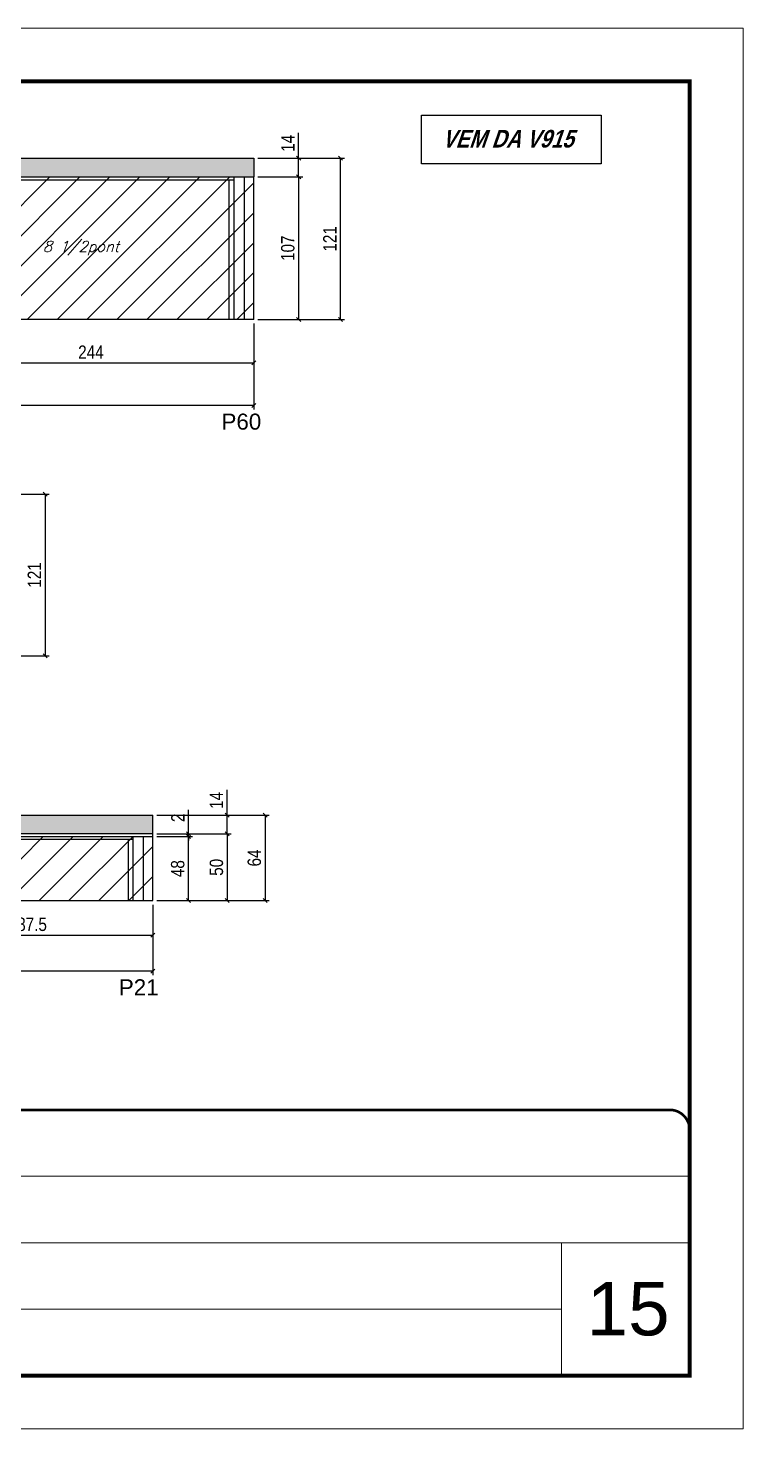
# Model space of a CAD drawing. Extents: x 3309 to 9563, y -2522 to 14608.
# Drawn here: x 7442 to 7978, y 10112 to 11162 of the extents above; entities that cross this region are included whole.
import ezdxf

# ---------------------------------------------------------------- set-up
doc = ezdxf.new("R2010")
doc.units = 0
doc.linetypes.add('CONTINUO', pattern=[0])
doc.linetypes.add('DASHED', pattern=[0.75, 0.5, -0.25])
for name, color, linetype in [('5', 5, 'Continuous'), ('COTA', 241, 'Continuous'), ('NOMENCLATURA', 7, 'Continuous'), ('Painéis', 200, 'Continuous'), ('SARR_2.2x7', 40, 'Continuous'), ('SARR_3.5x7', 81, 'Continuous'), ('texto', 7, 'Continuous')]:
    doc.layers.add(name, color=color, linetype=linetype)
for name, color, linetype, lineweight in [('CARIMBO', 255, 'Continuous', 9), ('Folhas', 255, 'Continuous', 9), ('Hachura', 251, 'Continuous', 9), ('SARRAFO DE PRESSAO', 251, 'DASHED', 9)]:
    doc.layers.add(name, color=color, linetype=linetype, lineweight=lineweight)
doc.styles.add('ARIAL', font='arial.ttf')
doc.styles.add('COTA TECNICA', font='techl___.ttf', dxfattribs={"height": 10})
doc.styles.add('Romans', font='romans.shx')
doc.styles.get("Standard").update_dxf_attribs({"font": 'arial.ttf'})
doc.styles.add('TECNICA', font='techb___.ttf', dxfattribs={"height": 10})
doc.dimstyles.new('PAINEL', dxfattribs={"dimtxt": 10, "dimasz": 3, "dimexe": 3, "dimexo": 3, "dimgap": 3, "dimtad": 1, "dimdec": 1, "dimzin": 12, "dimdsep": 46, "dimtxsty": 'COTA TECNICA', "dimblk1": 'OBLIQUE', "dimblk2": 'OBLIQUE', "dimsah": 1, "dimcen": 0.9, "dimclrd": 4, "dimclre": 4, "dimclrt": 240, "dimadec": 1, "dimazin": 3, "dimtfac": 1, "dimtdec": 1, "dimtmove": 0, "dimatfit": 3, "dimfxl": 1, "dimtolj": 1, "dimtzin": 12, "dimarcsym": 0})

# ---------------------------------------------------------------- blocks, each defined once
blk = doc.blocks.new('9999999999')
at = {"color": 30, "linetype": 'CONTINUO'}
for p, q in [((98564.6, 34379.6), (99584, 34379.6)), ((98564.6, 34329.8), (99488, 34329.8)), ((99584, 34329.8), (99488, 34329.8)), ((99488, 34329.8), (99488, 34230.2)), ((98564.6, 34280), (99488, 34280))]:
    blk.add_line(p, q, dxfattribs=at)
at = {"color": 30, "linetype": 'CONTINUO', "const_width": 2}
blk.add_lwpolyline([(99584, 34230.2), (99584, 34414.4, 0.414214), (99569, 34429.4), (98229, 34429.4, 0.414214), (98214, 34414.4), (98214, 34245.2, 0.414214), (98229, 34230.2), (99584, 34230.2)], format="xyb", dxfattribs=at)
at = {"layer": 'Folhas'}
blk.add_lwpolyline([(98139, 34190.2), (99624, 34190.2), (99624, 35240.2), (98139, 35240.2)], close=True, dxfattribs=at)
at = {"layer": 'Folhas', "color": 30, "const_width": 3}
blk.add_lwpolyline([(98214, 34230.2), (99584, 34230.2), (99584, 35200.2), (98214, 35200.2)], close=True, dxfattribs=at)
blk = doc.blocks.new('_Oblique')
at = {"color": 0, "linetype": 'ByBlock', "lineweight": -2}
blk.add_line((-0.5, -0.5), (0.5, 0.5), dxfattribs=at)
blk = doc.blocks.new('*D439')
at = {"layer": 'COTA', "color": 4, "lineweight": -2, "transparency": 16777216}
for p, q in [((7367.2, 10940.7), (7367.2, 10908.1)), ((7611.2, 10940.7), (7611.2, 10908.1)), ((7367.2, 10911.1), (7611.2, 10911.1))]:
    blk.add_line(p, q, dxfattribs=at)
at = {"layer": 'Defpoints', "color": 0, "transparency": 16777216}
for p in [(7367.2, 10943.7), (7611.2, 10943.7), (7611.2, 10911.1)]:
    blk.add_point(p, dxfattribs=at)
at = {"layer": 'COTA', "color": 4, "lineweight": -2, "transparency": 16777216, "xscale": 3, "yscale": 3, "zscale": 3, "rotation": 180}
blk.add_blockref('_Oblique', (7367.2, 10911.1), dxfattribs=at)
at = {"layer": 'COTA', "color": 4, "lineweight": -2, "transparency": 16777216, "xscale": 3, "yscale": 3, "zscale": 3}
blk.add_blockref('_Oblique', (7611.2, 10911.1), dxfattribs=at)
at = {"layer": 'COTA', "color": 240, "transparency": 16777216, "insert": (7489.2, 10919.2), "char_height": 10, "attachment_point": 5, "style": 'COTA TECNICA'}
blk.add_mtext('\\A1;244', dxfattribs=at)
blk = doc.blocks.new('*D440')
at = {"layer": 'COTA', "color": 4, "lineweight": -2, "transparency": 16777216}
for p, q in [((6616.2, 10940.7), (6616.2, 10876.1)), ((7611.2, 10940.7), (7611.2, 10876.1)), ((7611.2, 10879.1), (6616.2, 10879.1))]:
    blk.add_line(p, q, dxfattribs=at)
at = {"layer": 'Defpoints', "color": 0, "transparency": 16777216}
for p in [(6616.2, 10943.7), (7611.2, 10943.7), (6616.2, 10879.1)]:
    blk.add_point(p, dxfattribs=at)
at = {"layer": 'COTA', "color": 4, "lineweight": -2, "transparency": 16777216, "xscale": 3, "yscale": 3, "zscale": 3, "rotation": 180}
blk.add_blockref('_Oblique', (6616.2, 10879.1), dxfattribs=at)
at = {"layer": 'COTA', "color": 4, "lineweight": -2, "transparency": 16777216, "xscale": 3, "yscale": 3, "zscale": 3}
blk.add_blockref('_Oblique', (7611.2, 10879.1), dxfattribs=at)
at = {"layer": 'COTA', "color": 240, "transparency": 16777216, "insert": (7113.7, 10887.3), "char_height": 10, "attachment_point": 5, "style": 'COTA TECNICA'}
blk.add_mtext('\\A1;995', dxfattribs=at)
blk = doc.blocks.new('*D441')
at = {"layer": 'COTA', "color": 4, "lineweight": -2, "transparency": 16777216}
for p, q in [((7614.2, 11050.6), (7647.9, 11050.6)), ((7644.9, 11050.6), (7644.9, 10943.7)), ((7614.2, 10943.7), (7647.9, 10943.7))]:
    blk.add_line(p, q, dxfattribs=at)
at = {"layer": 'Defpoints', "color": 0, "transparency": 16777216}
for p in [(7611.2, 11050.6), (7611.2, 10943.7), (7644.9, 10943.7)]:
    blk.add_point(p, dxfattribs=at)
at = {"layer": 'COTA', "color": 4, "lineweight": -2, "transparency": 16777216, "xscale": 3, "yscale": 3, "zscale": 3}
for p, rotation in [((7644.9, 11050.6), 90), ((7644.9, 10943.7), 270)]:
    blk.add_blockref('_Oblique', p, dxfattribs=dict(at, rotation=rotation))
at = {"layer": 'COTA', "color": 240, "transparency": 16777216, "insert": (7636.8, 10997.1), "char_height": 10, "attachment_point": 5, "rotation": 90, "style": 'COTA TECNICA'}
blk.add_mtext('\\A1;107', dxfattribs=at)
blk = doc.blocks.new('*D442')
at = {"layer": 'COTA', "color": 4, "lineweight": -2, "transparency": 16777216}
for p, q in [((7644.9, 11064.6), (7644.9, 11083.7)), ((7614.2, 11064.6), (7647.9, 11064.6)), ((7644.9, 11050.6), (7644.9, 11064.6)), ((7614.2, 11050.6), (7647.9, 11050.6))]:
    blk.add_line(p, q, dxfattribs=at)
at = {"layer": 'Defpoints', "color": 0, "transparency": 16777216}
for p in [(7611.2, 11064.6), (7644.9, 11064.6), (7611.2, 11050.6)]:
    blk.add_point(p, dxfattribs=at)
at = {"layer": 'COTA', "color": 4, "lineweight": -2, "transparency": 16777216, "xscale": 3, "yscale": 3, "zscale": 3}
for p, rotation in [((7644.9, 11064.6), 90), ((7644.9, 11050.6), 270)]:
    blk.add_blockref('_Oblique', p, dxfattribs=dict(at, rotation=rotation))
at = {"layer": 'COTA', "color": 240, "transparency": 16777216, "insert": (7636.8, 11075.7), "char_height": 10, "attachment_point": 5, "rotation": 90, "style": 'COTA TECNICA'}
blk.add_mtext('\\A1;14', dxfattribs=at)
blk = doc.blocks.new('*D443')
at = {"layer": 'COTA', "color": 4, "lineweight": -2, "transparency": 16777216}
for p, q in [((7614.2, 11064.6), (7679.3, 11064.6)), ((7676.3, 10943.7), (7676.3, 11064.6)), ((7614.2, 10943.7), (7679.3, 10943.7))]:
    blk.add_line(p, q, dxfattribs=at)
at = {"layer": 'Defpoints', "color": 0, "transparency": 16777216}
for p in [(7611.2, 11064.6), (7676.3, 11064.6), (7611.2, 10943.7)]:
    blk.add_point(p, dxfattribs=at)
at = {"layer": 'COTA', "color": 4, "lineweight": -2, "transparency": 16777216, "xscale": 3, "yscale": 3, "zscale": 3}
for p, rotation in [((7676.3, 11064.6), 90), ((7676.3, 10943.7), 270)]:
    blk.add_blockref('_Oblique', p, dxfattribs=dict(at, rotation=rotation))
at = {"layer": 'COTA', "color": 240, "transparency": 16777216, "insert": (7668.3, 11004.1), "char_height": 10, "attachment_point": 5, "rotation": 90, "style": 'COTA TECNICA'}
blk.add_mtext('\\A1;121', dxfattribs=at)
blk = doc.blocks.new('*D450')
at = {"layer": 'COTA', "color": 4, "lineweight": -2, "transparency": 16777216}
for p, q in [((7395.2, 10812.7), (7457.9, 10812.7)), ((7454.9, 10812.7), (7454.9, 10691.7)), ((7395.2, 10691.7), (7457.9, 10691.7))]:
    blk.add_line(p, q, dxfattribs=at)
at = {"layer": 'Defpoints', "color": 0, "transparency": 16777216}
for p in [(7392.2, 10812.7, 0), (7392.2, 10691.7, 0), (7454.9, 10691.7)]:
    blk.add_point(p, dxfattribs=at)
at = {"layer": 'COTA', "color": 4, "lineweight": -2, "transparency": 16777216, "xscale": 3, "yscale": 3, "zscale": 3}
for p, rotation in [((7454.9, 10812.7), 90), ((7454.9, 10691.7), 270)]:
    blk.add_blockref('_Oblique', p, dxfattribs=dict(at, rotation=rotation))
at = {"layer": 'COTA', "color": 240, "transparency": 16777216, "insert": (7446.8, 10752.2), "char_height": 10, "attachment_point": 5, "rotation": 90, "style": 'COTA TECNICA'}
blk.add_mtext('\\A1;121', dxfattribs=at)
blk = doc.blocks.new('*D458')
at = {"layer": 'COTA', "color": 4, "lineweight": -2, "transparency": 16777216}
for p, q in [((7538.7, 10572.1), (7622.8, 10572.1)), ((7619.8, 10572.1), (7619.8, 10508.1)), ((7538.7, 10508.1), (7622.8, 10508.1))]:
    blk.add_line(p, q, dxfattribs=at)
at = {"layer": 'Defpoints', "color": 0, "transparency": 16777216}
for p in [(7535.7, 10572.1, 0), (7535.7, 10508.1, 0), (7619.8, 10508.1)]:
    blk.add_point(p, dxfattribs=at)
at = {"layer": 'COTA', "color": 4, "lineweight": -2, "transparency": 16777216, "xscale": 3, "yscale": 3, "zscale": 3}
for p, rotation in [((7619.8, 10572.1), 90), ((7619.8, 10508.1), 270)]:
    blk.add_blockref('_Oblique', p, dxfattribs=dict(at, rotation=rotation))
at = {"layer": 'COTA', "color": 240, "transparency": 16777216, "insert": (7611.7, 10540.1), "char_height": 10, "attachment_point": 5, "rotation": 90, "style": 'COTA TECNICA'}
blk.add_mtext('\\A1;64', dxfattribs=at)
blk = doc.blocks.new('*D480')
at = {"layer": 'COTA', "color": 4, "lineweight": -2, "transparency": 16777216}
for p, q in [((7538.7, 10558.1), (7594.4, 10558.1)), ((7591.4, 10558.1), (7591.4, 10508.1)), ((7538.7, 10508.1), (7594.4, 10508.1))]:
    blk.add_line(p, q, dxfattribs=at)
at = {"layer": 'Defpoints', "color": 0, "transparency": 16777216}
for p in [(7535.7, 10558.1, 0), (7535.7, 10508.1, 0), (7591.4, 10508.1)]:
    blk.add_point(p, dxfattribs=at)
at = {"layer": 'COTA', "color": 4, "lineweight": -2, "transparency": 16777216, "xscale": 3, "yscale": 3, "zscale": 3}
for p, rotation in [((7591.4, 10558.1), 90), ((7591.4, 10508.1), 270)]:
    blk.add_blockref('_Oblique', p, dxfattribs=dict(at, rotation=rotation))
at = {"layer": 'COTA', "color": 240, "transparency": 16777216, "insert": (7583.3, 10533.1), "char_height": 10, "attachment_point": 5, "rotation": 90, "style": 'COTA TECNICA'}
blk.add_mtext('\\A1;50', dxfattribs=at)
blk = doc.blocks.new('*D481')
at = {"layer": 'COTA', "color": 4, "lineweight": -2, "transparency": 16777216}
for p, q in [((7591.4, 10572.1), (7591.4, 10591.2)), ((7538.7, 10572.1), (7594.4, 10572.1)), ((7591.4, 10558.1), (7591.4, 10572.1)), ((7538.7, 10558.1), (7594.4, 10558.1))]:
    blk.add_line(p, q, dxfattribs=at)
at = {"layer": 'Defpoints', "color": 0, "transparency": 16777216}
for p in [(7535.7, 10572.1, 0), (7591.4, 10572.1), (7535.7, 10558.1, 0)]:
    blk.add_point(p, dxfattribs=at)
at = {"layer": 'COTA', "color": 4, "lineweight": -2, "transparency": 16777216, "xscale": 3, "yscale": 3, "zscale": 3}
for p, rotation in [((7591.4, 10572.1), 90), ((7591.4, 10558.1), 270)]:
    blk.add_blockref('_Oblique', p, dxfattribs=dict(at, rotation=rotation))
at = {"layer": 'COTA', "color": 240, "transparency": 16777216, "insert": (7583.3, 10583.2), "char_height": 10, "attachment_point": 5, "rotation": 90, "style": 'COTA TECNICA'}
blk.add_mtext('\\A1;14', dxfattribs=at)
blk = doc.blocks.new('*D459')
at = {"layer": 'COTA', "color": 4, "lineweight": -2, "transparency": 16777216}
for p, q in [((7538.7, 10556.1), (7565.4, 10556.1)), ((7562.4, 10508.1), (7562.4, 10556.1)), ((7538.7, 10508.1), (7565.4, 10508.1))]:
    blk.add_line(p, q, dxfattribs=at)
at = {"layer": 'Defpoints', "color": 0, "transparency": 16777216}
for p in [(7535.7, 10556.1, 0), (7562.4, 10556.1), (7535.7, 10508.1, 0)]:
    blk.add_point(p, dxfattribs=at)
at = {"layer": 'COTA', "color": 4, "lineweight": -2, "transparency": 16777216, "xscale": 3, "yscale": 3, "zscale": 3}
for p, rotation in [((7562.4, 10556.1), 90), ((7562.4, 10508.1), 270)]:
    blk.add_blockref('_Oblique', p, dxfattribs=dict(at, rotation=rotation))
at = {"layer": 'COTA', "color": 240, "transparency": 16777216, "insert": (7554.3, 10532.1), "char_height": 10, "attachment_point": 5, "rotation": 90, "style": 'COTA TECNICA'}
blk.add_mtext('\\A1;48', dxfattribs=at)
blk = doc.blocks.new('*D460')
at = {"layer": 'COTA', "color": 4, "lineweight": -2, "transparency": 16777216}
for p, q in [((7562.4, 10558.1), (7562.4, 10576.2)), ((7538.7, 10558.1), (7565.4, 10558.1)), ((7538.7, 10556.1), (7565.4, 10556.1)), ((7562.4, 10556.1), (7562.4, 10558.1)), ((7562.4, 10556.1), (7562.4, 10553.1))]:
    blk.add_line(p, q, dxfattribs=at)
at = {"layer": 'Defpoints', "color": 0, "transparency": 16777216}
for p in [(7535.7, 10558.1, 0), (7535.7, 10556.1, 0), (7562.4, 10558.1)]:
    blk.add_point(p, dxfattribs=at)
at = {"layer": 'COTA', "color": 4, "lineweight": -2, "transparency": 16777216, "xscale": 3, "yscale": 3, "zscale": 3}
for p, rotation in [((7562.4, 10558.1), 270), ((7562.4, 10556.1), 90)]:
    blk.add_blockref('_Oblique', p, dxfattribs=dict(at, rotation=rotation))
at = {"layer": 'COTA', "color": 240, "transparency": 16777216, "insert": (7554.4, 10570.2), "char_height": 10, "attachment_point": 5, "rotation": 90, "style": 'COTA TECNICA'}
blk.add_mtext('\\A1;2', dxfattribs=at)
blk = doc.blocks.new('*D461')
at = {"layer": 'COTA', "color": 4, "lineweight": -2, "transparency": 16777216}
for p, q in [((7538.7, 10558.1), (7594.4, 10558.1)), ((7591.4, 10558.1), (7591.4, 10508.1)), ((7538.7, 10508.1), (7594.4, 10508.1))]:
    blk.add_line(p, q, dxfattribs=at)
at = {"layer": 'Defpoints', "color": 0, "transparency": 16777216}
for p in [(7535.7, 10558.1, 0), (7535.7, 10508.1, 0), (7591.4, 10508.1)]:
    blk.add_point(p, dxfattribs=at)
at = {"layer": 'COTA', "color": 4, "lineweight": -2, "transparency": 16777216, "xscale": 3, "yscale": 3, "zscale": 3}
for p, rotation in [((7591.4, 10558.1), 90), ((7591.4, 10508.1), 270)]:
    blk.add_blockref('_Oblique', p, dxfattribs=dict(at, rotation=rotation))
at = {"layer": 'COTA', "color": 240, "transparency": 16777216, "insert": (7583.3, 10533.1), "char_height": 10, "attachment_point": 5, "rotation": 90, "style": 'COTA TECNICA'}
blk.add_mtext('\\A1;50', dxfattribs=at)
blk = doc.blocks.new('*D462')
at = {"layer": 'COTA', "color": 4, "lineweight": -2, "transparency": 16777216}
for p, q in [((7591.4, 10572.1), (7591.4, 10591.2)), ((7538.7, 10572.1), (7594.4, 10572.1)), ((7591.4, 10558.1), (7591.4, 10572.1)), ((7538.7, 10558.1), (7594.4, 10558.1))]:
    blk.add_line(p, q, dxfattribs=at)
at = {"layer": 'Defpoints', "color": 0, "transparency": 16777216}
for p in [(7535.7, 10572.1, 0), (7591.4, 10572.1), (7535.7, 10558.1, 0)]:
    blk.add_point(p, dxfattribs=at)
at = {"layer": 'COTA', "color": 4, "lineweight": -2, "transparency": 16777216, "xscale": 3, "yscale": 3, "zscale": 3}
for p, rotation in [((7591.4, 10572.1), 90), ((7591.4, 10558.1), 270)]:
    blk.add_blockref('_Oblique', p, dxfattribs=dict(at, rotation=rotation))
at = {"layer": 'COTA', "color": 240, "transparency": 16777216, "insert": (7583.3, 10583.2), "char_height": 10, "attachment_point": 5, "rotation": 90, "style": 'COTA TECNICA'}
blk.add_mtext('\\A1;14', dxfattribs=at)
blk = doc.blocks.new('*D463')
at = {"layer": 'COTA', "color": 4, "lineweight": -2, "transparency": 16777216}
for p, q in [((7538.7, 10556.1), (7565.4, 10556.1)), ((7562.4, 10508.1), (7562.4, 10556.1)), ((7538.7, 10508.1), (7565.4, 10508.1))]:
    blk.add_line(p, q, dxfattribs=at)
at = {"layer": 'Defpoints', "color": 0, "transparency": 16777216}
for p in [(7535.7, 10556.1, 0), (7562.4, 10556.1), (7535.7, 10508.1, 0)]:
    blk.add_point(p, dxfattribs=at)
at = {"layer": 'COTA', "color": 4, "lineweight": -2, "transparency": 16777216, "xscale": 3, "yscale": 3, "zscale": 3}
for p, rotation in [((7562.4, 10556.1), 90), ((7562.4, 10508.1), 270)]:
    blk.add_blockref('_Oblique', p, dxfattribs=dict(at, rotation=rotation))
at = {"layer": 'COTA', "color": 240, "transparency": 16777216, "insert": (7554.3, 10532.1), "char_height": 10, "attachment_point": 5, "rotation": 90, "style": 'COTA TECNICA'}
blk.add_mtext('\\A1;48', dxfattribs=at)
blk = doc.blocks.new('*D464')
at = {"layer": 'COTA', "color": 4, "lineweight": -2, "transparency": 16777216}
for p, q in [((7562.4, 10558.1), (7562.4, 10576.2)), ((7538.7, 10558.1), (7565.4, 10558.1)), ((7538.7, 10556.1), (7565.4, 10556.1)), ((7562.4, 10556.1), (7562.4, 10558.1)), ((7562.4, 10556.1), (7562.4, 10553.1))]:
    blk.add_line(p, q, dxfattribs=at)
at = {"layer": 'Defpoints', "color": 0, "transparency": 16777216}
for p in [(7535.7, 10558.1, 0), (7535.7, 10556.1, 0), (7562.4, 10558.1)]:
    blk.add_point(p, dxfattribs=at)
at = {"layer": 'COTA', "color": 4, "lineweight": -2, "transparency": 16777216, "xscale": 3, "yscale": 3, "zscale": 3}
for p, rotation in [((7562.4, 10558.1), 270), ((7562.4, 10556.1), 90)]:
    blk.add_blockref('_Oblique', p, dxfattribs=dict(at, rotation=rotation))
at = {"layer": 'COTA', "color": 240, "transparency": 16777216, "insert": (7554.4, 10570.2), "char_height": 10, "attachment_point": 5, "rotation": 90, "style": 'COTA TECNICA'}
blk.add_mtext('\\A1;2', dxfattribs=at)
blk = doc.blocks.new('*D465')
at = {"layer": 'COTA', "color": 4, "lineweight": -2, "transparency": 16777216}
for p, q in [((7538.7, 10556.1), (7565.4, 10556.1)), ((7562.4, 10508.1), (7562.4, 10556.1)), ((7538.7, 10508.1), (7565.4, 10508.1))]:
    blk.add_line(p, q, dxfattribs=at)
at = {"layer": 'Defpoints', "color": 0, "transparency": 16777216}
for p in [(7535.7, 10556.1, 0), (7562.4, 10556.1), (7535.7, 10508.1, 0)]:
    blk.add_point(p, dxfattribs=at)
at = {"layer": 'COTA', "color": 4, "lineweight": -2, "transparency": 16777216, "xscale": 3, "yscale": 3, "zscale": 3}
for p, rotation in [((7562.4, 10556.1), 90), ((7562.4, 10508.1), 270)]:
    blk.add_blockref('_Oblique', p, dxfattribs=dict(at, rotation=rotation))
at = {"layer": 'COTA', "color": 240, "transparency": 16777216, "insert": (7554.3, 10532.1), "char_height": 10, "attachment_point": 5, "rotation": 90, "style": 'COTA TECNICA'}
blk.add_mtext('\\A1;48', dxfattribs=at)
blk = doc.blocks.new('*D466')
at = {"layer": 'COTA', "color": 4, "lineweight": -2, "transparency": 16777216}
for p, q in [((7562.4, 10558.1), (7562.4, 10576.2)), ((7538.7, 10558.1), (7565.4, 10558.1)), ((7538.7, 10556.1), (7565.4, 10556.1)), ((7562.4, 10556.1), (7562.4, 10558.1)), ((7562.4, 10556.1), (7562.4, 10553.1))]:
    blk.add_line(p, q, dxfattribs=at)
at = {"layer": 'Defpoints', "color": 0, "transparency": 16777216}
for p in [(7535.7, 10558.1, 0), (7535.7, 10556.1, 0), (7562.4, 10558.1)]:
    blk.add_point(p, dxfattribs=at)
at = {"layer": 'COTA', "color": 4, "lineweight": -2, "transparency": 16777216, "xscale": 3, "yscale": 3, "zscale": 3}
for p, rotation in [((7562.4, 10558.1), 270), ((7562.4, 10556.1), 90)]:
    blk.add_blockref('_Oblique', p, dxfattribs=dict(at, rotation=rotation))
at = {"layer": 'COTA', "color": 240, "transparency": 16777216, "insert": (7554.4, 10570.2), "char_height": 10, "attachment_point": 5, "rotation": 90, "style": 'COTA TECNICA'}
blk.add_mtext('\\A1;2', dxfattribs=at)
blk = doc.blocks.new('*D467')
at = {"layer": 'COTA', "color": 4, "lineweight": -2, "transparency": 16777216}
for p, q in [((7538.7, 10556.1), (7565.4, 10556.1)), ((7562.4, 10508.1), (7562.4, 10556.1)), ((7538.7, 10508.1), (7565.4, 10508.1))]:
    blk.add_line(p, q, dxfattribs=at)
at = {"layer": 'Defpoints', "color": 0, "transparency": 16777216}
for p in [(7535.7, 10556.1, 0), (7562.4, 10556.1), (7535.7, 10508.1, 0)]:
    blk.add_point(p, dxfattribs=at)
at = {"layer": 'COTA', "color": 4, "lineweight": -2, "transparency": 16777216, "xscale": 3, "yscale": 3, "zscale": 3}
for p, rotation in [((7562.4, 10556.1), 90), ((7562.4, 10508.1), 270)]:
    blk.add_blockref('_Oblique', p, dxfattribs=dict(at, rotation=rotation))
at = {"layer": 'COTA', "color": 240, "transparency": 16777216, "insert": (7554.3, 10532.1), "char_height": 10, "attachment_point": 5, "rotation": 90, "style": 'COTA TECNICA'}
blk.add_mtext('\\A1;48', dxfattribs=at)
blk = doc.blocks.new('*D468')
at = {"layer": 'COTA', "color": 4, "lineweight": -2, "transparency": 16777216}
for p, q in [((7562.4, 10558.1), (7562.4, 10576.2)), ((7538.7, 10558.1), (7565.4, 10558.1)), ((7538.7, 10556.1), (7565.4, 10556.1)), ((7562.4, 10556.1), (7562.4, 10558.1)), ((7562.4, 10556.1), (7562.4, 10553.1))]:
    blk.add_line(p, q, dxfattribs=at)
at = {"layer": 'Defpoints', "color": 0, "transparency": 16777216}
for p in [(7535.7, 10558.1, 0), (7535.7, 10556.1, 0), (7562.4, 10558.1)]:
    blk.add_point(p, dxfattribs=at)
at = {"layer": 'COTA', "color": 4, "lineweight": -2, "transparency": 16777216, "xscale": 3, "yscale": 3, "zscale": 3}
for p, rotation in [((7562.4, 10558.1), 270), ((7562.4, 10556.1), 90)]:
    blk.add_blockref('_Oblique', p, dxfattribs=dict(at, rotation=rotation))
at = {"layer": 'COTA', "color": 240, "transparency": 16777216, "insert": (7554.4, 10570.2), "char_height": 10, "attachment_point": 5, "rotation": 90, "style": 'COTA TECNICA'}
blk.add_mtext('\\A1;2', dxfattribs=at)
blk = doc.blocks.new('*D469')
at = {"layer": 'COTA', "color": 4, "lineweight": -2, "transparency": 16777216}
for p, q in [((7538.7, 10556.1), (7565.4, 10556.1)), ((7562.4, 10508.1), (7562.4, 10556.1)), ((7538.7, 10508.1), (7565.4, 10508.1))]:
    blk.add_line(p, q, dxfattribs=at)
at = {"layer": 'Defpoints', "color": 0, "transparency": 16777216}
for p in [(7535.7, 10556.1, 0), (7562.4, 10556.1), (7535.7, 10508.1, 0)]:
    blk.add_point(p, dxfattribs=at)
at = {"layer": 'COTA', "color": 4, "lineweight": -2, "transparency": 16777216, "xscale": 3, "yscale": 3, "zscale": 3}
for p, rotation in [((7562.4, 10556.1), 90), ((7562.4, 10508.1), 270)]:
    blk.add_blockref('_Oblique', p, dxfattribs=dict(at, rotation=rotation))
at = {"layer": 'COTA', "color": 240, "transparency": 16777216, "insert": (7554.3, 10532.1), "char_height": 10, "attachment_point": 5, "rotation": 90, "style": 'COTA TECNICA'}
blk.add_mtext('\\A1;48', dxfattribs=at)
blk = doc.blocks.new('*D470')
at = {"layer": 'COTA', "color": 4, "lineweight": -2, "transparency": 16777216}
for p, q in [((7562.4, 10558.1), (7562.4, 10576.2)), ((7538.7, 10558.1), (7565.4, 10558.1)), ((7538.7, 10556.1), (7565.4, 10556.1)), ((7562.4, 10556.1), (7562.4, 10558.1)), ((7562.4, 10556.1), (7562.4, 10553.1))]:
    blk.add_line(p, q, dxfattribs=at)
at = {"layer": 'Defpoints', "color": 0, "transparency": 16777216}
for p in [(7535.7, 10558.1, 0), (7535.7, 10556.1, 0), (7562.4, 10558.1)]:
    blk.add_point(p, dxfattribs=at)
at = {"layer": 'COTA', "color": 4, "lineweight": -2, "transparency": 16777216, "xscale": 3, "yscale": 3, "zscale": 3}
for p, rotation in [((7562.4, 10558.1), 270), ((7562.4, 10556.1), 90)]:
    blk.add_blockref('_Oblique', p, dxfattribs=dict(at, rotation=rotation))
at = {"layer": 'COTA', "color": 240, "transparency": 16777216, "insert": (7554.4, 10570.2), "char_height": 10, "attachment_point": 5, "rotation": 90, "style": 'COTA TECNICA'}
blk.add_mtext('\\A1;2', dxfattribs=at)
blk = doc.blocks.new('*D471')
at = {"layer": 'COTA', "color": 4, "lineweight": -2, "transparency": 16777216}
for p, q in [((7538.7, 10556.1), (7565.4, 10556.1)), ((7562.4, 10508.1), (7562.4, 10556.1)), ((7538.7, 10508.1), (7565.4, 10508.1))]:
    blk.add_line(p, q, dxfattribs=at)
at = {"layer": 'Defpoints', "color": 0, "transparency": 16777216}
for p in [(7535.7, 10556.1, 0), (7562.4, 10556.1), (7535.7, 10508.1, 0)]:
    blk.add_point(p, dxfattribs=at)
at = {"layer": 'COTA', "color": 4, "lineweight": -2, "transparency": 16777216, "xscale": 3, "yscale": 3, "zscale": 3}
for p, rotation in [((7562.4, 10556.1), 90), ((7562.4, 10508.1), 270)]:
    blk.add_blockref('_Oblique', p, dxfattribs=dict(at, rotation=rotation))
at = {"layer": 'COTA', "color": 240, "transparency": 16777216, "insert": (7554.3, 10532.1), "char_height": 10, "attachment_point": 5, "rotation": 90, "style": 'COTA TECNICA'}
blk.add_mtext('\\A1;48', dxfattribs=at)
blk = doc.blocks.new('*D472')
at = {"layer": 'COTA', "color": 4, "lineweight": -2, "transparency": 16777216}
for p, q in [((7562.4, 10558.1), (7562.4, 10576.2)), ((7538.7, 10558.1), (7565.4, 10558.1)), ((7538.7, 10556.1), (7565.4, 10556.1)), ((7562.4, 10556.1), (7562.4, 10558.1)), ((7562.4, 10556.1), (7562.4, 10553.1))]:
    blk.add_line(p, q, dxfattribs=at)
at = {"layer": 'Defpoints', "color": 0, "transparency": 16777216}
for p in [(7535.7, 10558.1, 0), (7535.7, 10556.1, 0), (7562.4, 10558.1)]:
    blk.add_point(p, dxfattribs=at)
at = {"layer": 'COTA', "color": 4, "lineweight": -2, "transparency": 16777216, "xscale": 3, "yscale": 3, "zscale": 3}
for p, rotation in [((7562.4, 10558.1), 270), ((7562.4, 10556.1), 90)]:
    blk.add_blockref('_Oblique', p, dxfattribs=dict(at, rotation=rotation))
at = {"layer": 'COTA', "color": 240, "transparency": 16777216, "insert": (7554.4, 10570.2), "char_height": 10, "attachment_point": 5, "rotation": 90, "style": 'COTA TECNICA'}
blk.add_mtext('\\A1;2', dxfattribs=at)
blk = doc.blocks.new('*D473')
at = {"layer": 'COTA', "color": 4, "lineweight": -2, "transparency": 16777216}
for p, q in [((7538.7, 10556.1), (7565.4, 10556.1)), ((7562.4, 10508.1), (7562.4, 10556.1)), ((7538.7, 10508.1), (7565.4, 10508.1))]:
    blk.add_line(p, q, dxfattribs=at)
at = {"layer": 'Defpoints', "color": 0, "transparency": 16777216}
for p in [(7535.7, 10556.1, 0), (7562.4, 10556.1), (7535.7, 10508.1, 0)]:
    blk.add_point(p, dxfattribs=at)
at = {"layer": 'COTA', "color": 4, "lineweight": -2, "transparency": 16777216, "xscale": 3, "yscale": 3, "zscale": 3}
for p, rotation in [((7562.4, 10556.1), 90), ((7562.4, 10508.1), 270)]:
    blk.add_blockref('_Oblique', p, dxfattribs=dict(at, rotation=rotation))
at = {"layer": 'COTA', "color": 240, "transparency": 16777216, "insert": (7554.3, 10532.1), "char_height": 10, "attachment_point": 5, "rotation": 90, "style": 'COTA TECNICA'}
blk.add_mtext('\\A1;48', dxfattribs=at)
blk = doc.blocks.new('*D474')
at = {"layer": 'COTA', "color": 4, "lineweight": -2, "transparency": 16777216}
for p, q in [((7562.4, 10558.1), (7562.4, 10576.2)), ((7538.7, 10558.1), (7565.4, 10558.1)), ((7538.7, 10556.1), (7565.4, 10556.1)), ((7562.4, 10556.1), (7562.4, 10558.1)), ((7562.4, 10556.1), (7562.4, 10553.1))]:
    blk.add_line(p, q, dxfattribs=at)
at = {"layer": 'Defpoints', "color": 0, "transparency": 16777216}
for p in [(7535.7, 10558.1, 0), (7535.7, 10556.1, 0), (7562.4, 10558.1)]:
    blk.add_point(p, dxfattribs=at)
at = {"layer": 'COTA', "color": 4, "lineweight": -2, "transparency": 16777216, "xscale": 3, "yscale": 3, "zscale": 3}
for p, rotation in [((7562.4, 10558.1), 270), ((7562.4, 10556.1), 90)]:
    blk.add_blockref('_Oblique', p, dxfattribs=dict(at, rotation=rotation))
at = {"layer": 'COTA', "color": 240, "transparency": 16777216, "insert": (7554.4, 10570.2), "char_height": 10, "attachment_point": 5, "rotation": 90, "style": 'COTA TECNICA'}
blk.add_mtext('\\A1;2', dxfattribs=at)
blk = doc.blocks.new('*D475')
at = {"layer": 'COTA', "color": 4, "lineweight": -2, "transparency": 16777216}
for p, q in [((7538.7, 10556.1), (7565.4, 10556.1)), ((7562.4, 10508.1), (7562.4, 10556.1)), ((7538.7, 10508.1), (7565.4, 10508.1))]:
    blk.add_line(p, q, dxfattribs=at)
at = {"layer": 'Defpoints', "color": 0, "transparency": 16777216}
for p in [(7535.7, 10556.1, 0), (7562.4, 10556.1), (7535.7, 10508.1, 0)]:
    blk.add_point(p, dxfattribs=at)
at = {"layer": 'COTA', "color": 4, "lineweight": -2, "transparency": 16777216, "xscale": 3, "yscale": 3, "zscale": 3}
for p, rotation in [((7562.4, 10556.1), 90), ((7562.4, 10508.1), 270)]:
    blk.add_blockref('_Oblique', p, dxfattribs=dict(at, rotation=rotation))
at = {"layer": 'COTA', "color": 240, "transparency": 16777216, "insert": (7554.3, 10532.1), "char_height": 10, "attachment_point": 5, "rotation": 90, "style": 'COTA TECNICA'}
blk.add_mtext('\\A1;48', dxfattribs=at)
blk = doc.blocks.new('*D476')
at = {"layer": 'COTA', "color": 4, "lineweight": -2, "transparency": 16777216}
for p, q in [((7562.4, 10558.1), (7562.4, 10576.2)), ((7538.7, 10558.1), (7565.4, 10558.1)), ((7538.7, 10556.1), (7565.4, 10556.1)), ((7562.4, 10556.1), (7562.4, 10558.1)), ((7562.4, 10556.1), (7562.4, 10553.1))]:
    blk.add_line(p, q, dxfattribs=at)
at = {"layer": 'Defpoints', "color": 0, "transparency": 16777216}
for p in [(7535.7, 10558.1, 0), (7535.7, 10556.1, 0), (7562.4, 10558.1)]:
    blk.add_point(p, dxfattribs=at)
at = {"layer": 'COTA', "color": 4, "lineweight": -2, "transparency": 16777216, "xscale": 3, "yscale": 3, "zscale": 3}
for p, rotation in [((7562.4, 10558.1), 270), ((7562.4, 10556.1), 90)]:
    blk.add_blockref('_Oblique', p, dxfattribs=dict(at, rotation=rotation))
at = {"layer": 'COTA', "color": 240, "transparency": 16777216, "insert": (7554.4, 10570.2), "char_height": 10, "attachment_point": 5, "rotation": 90, "style": 'COTA TECNICA'}
blk.add_mtext('\\A1;2', dxfattribs=at)
blk = doc.blocks.new('*D477')
at = {"layer": 'COTA', "color": 4, "lineweight": -2, "transparency": 16777216}
for p, q in [((7538.7, 10556.1), (7565.4, 10556.1)), ((7562.4, 10508.1), (7562.4, 10556.1)), ((7538.7, 10508.1), (7565.4, 10508.1))]:
    blk.add_line(p, q, dxfattribs=at)
at = {"layer": 'Defpoints', "color": 0, "transparency": 16777216}
for p in [(7535.7, 10556.1, 0), (7562.4, 10556.1), (7535.7, 10508.1, 0)]:
    blk.add_point(p, dxfattribs=at)
at = {"layer": 'COTA', "color": 4, "lineweight": -2, "transparency": 16777216, "xscale": 3, "yscale": 3, "zscale": 3}
for p, rotation in [((7562.4, 10556.1), 90), ((7562.4, 10508.1), 270)]:
    blk.add_blockref('_Oblique', p, dxfattribs=dict(at, rotation=rotation))
at = {"layer": 'COTA', "color": 240, "transparency": 16777216, "insert": (7554.3, 10532.1), "char_height": 10, "attachment_point": 5, "rotation": 90, "style": 'COTA TECNICA'}
blk.add_mtext('\\A1;48', dxfattribs=at)
blk = doc.blocks.new('*D478')
at = {"layer": 'COTA', "color": 4, "lineweight": -2, "transparency": 16777216}
for p, q in [((7562.4, 10558.1), (7562.4, 10576.2)), ((7538.7, 10558.1), (7565.4, 10558.1)), ((7538.7, 10556.1), (7565.4, 10556.1)), ((7562.4, 10556.1), (7562.4, 10558.1)), ((7562.4, 10556.1), (7562.4, 10553.1))]:
    blk.add_line(p, q, dxfattribs=at)
at = {"layer": 'Defpoints', "color": 0, "transparency": 16777216}
for p in [(7535.7, 10558.1, 0), (7535.7, 10556.1, 0), (7562.4, 10558.1)]:
    blk.add_point(p, dxfattribs=at)
at = {"layer": 'COTA', "color": 4, "lineweight": -2, "transparency": 16777216, "xscale": 3, "yscale": 3, "zscale": 3}
for p, rotation in [((7562.4, 10558.1), 270), ((7562.4, 10556.1), 90)]:
    blk.add_blockref('_Oblique', p, dxfattribs=dict(at, rotation=rotation))
at = {"layer": 'COTA', "color": 240, "transparency": 16777216, "insert": (7554.4, 10570.2), "char_height": 10, "attachment_point": 5, "rotation": 90, "style": 'COTA TECNICA'}
blk.add_mtext('\\A1;2', dxfattribs=at)
blk = doc.blocks.new('*D482')
at = {"layer": 'COTA', "color": 4, "lineweight": -2, "transparency": 16777216}
for p, q in [((6616.2, 10505.1), (6616.2, 10452.2)), ((7535.7, 10505.1), (7535.7, 10452.2)), ((7535.7, 10455.2), (6616.2, 10455.2))]:
    blk.add_line(p, q, dxfattribs=at)
at = {"layer": 'Defpoints', "color": 0, "transparency": 16777216}
for p in [(6616.2, 10508.1), (7535.7, 10508.1), (6616.2, 10455.2)]:
    blk.add_point(p, dxfattribs=at)
at = {"layer": 'COTA', "color": 4, "lineweight": -2, "transparency": 16777216, "xscale": 3, "yscale": 3, "zscale": 3, "rotation": 180}
blk.add_blockref('_Oblique', (6616.2, 10455.2), dxfattribs=at)
at = {"layer": 'COTA', "color": 4, "lineweight": -2, "transparency": 16777216, "xscale": 3, "yscale": 3, "zscale": 3}
blk.add_blockref('_Oblique', (7535.7, 10455.2), dxfattribs=at)
at = {"layer": 'COTA', "color": 240, "transparency": 16777216, "insert": (7075.9, 10463.3), "char_height": 10, "attachment_point": 5, "style": 'COTA TECNICA'}
blk.add_mtext('\\A1;919.5', dxfattribs=at)
blk = doc.blocks.new('*D483')
at = {"layer": 'COTA', "color": 4, "lineweight": -2, "transparency": 16777216}
for p, q in [((7348.2, 10505.1), (7348.2, 10479.2)), ((7535.7, 10505.1), (7535.7, 10479.2)), ((7348.2, 10482.2), (7535.7, 10482.2))]:
    blk.add_line(p, q, dxfattribs=at)
at = {"layer": 'Defpoints', "color": 0, "transparency": 16777216}
for p in [(7348.2, 10508.1), (7535.7, 10508.1), (7535.7, 10482.2)]:
    blk.add_point(p, dxfattribs=at)
at = {"layer": 'COTA', "color": 4, "lineweight": -2, "transparency": 16777216, "xscale": 3, "yscale": 3, "zscale": 3, "rotation": 180}
blk.add_blockref('_Oblique', (7348.2, 10482.2), dxfattribs=at)
at = {"layer": 'COTA', "color": 4, "lineweight": -2, "transparency": 16777216, "xscale": 3, "yscale": 3, "zscale": 3}
blk.add_blockref('_Oblique', (7535.7, 10482.2), dxfattribs=at)
at = {"layer": 'COTA', "color": 240, "transparency": 16777216, "insert": (7441.9, 10490.3), "char_height": 10, "attachment_point": 5, "style": 'COTA TECNICA'}
blk.add_mtext('\\A1;187.5', dxfattribs=at)

msp = doc.modelspace()

# ---------------------------------------------------------------- hatches: boundary and pattern name
at = {"layer": 'COTA'}
h = msp.add_hatch(dxfattribs=at)
h.set_pattern_fill('AR-CONC', color=256, scale=0.03)
h.set_pattern_definition([(50, (-1705.0295, 0), (5.4655401, -0.4781726), [0.5715, -6.2865]), (355, (-1705.0295, 0), (-1.0573026, 5.7317054), [0.4572, -5.0292175]), (100.451445, (-1704.574, -0.04), (4.4082374, 5.2535326), [0.4857003, -5.3427073]), (46.1842, (-1705.0295, 1.524), (8.1323712, -1.2612698), [0.85725, -9.42975]), (96.63556, (-1704.352, 1.419), (7.122124, 7.4227837), [0.7285507, -8.0140682]), (351.18415, (-1705.0295, 1.524), (7.122124, 7.4227837), [0.685799, -7.543792]), (21, (-1704.2675, 1.143), (4.5484317, -3.067956), [0.5715, -6.2865]), (326, (-1704.2675, 1.143), (1.8540609, 5.525639), [0.4572, -5.0292]), (71.451445, (-1703.8884, 0.8873), (6.4024926, 2.457683), [0.4857003, -5.3426981]), (37.5, (-1705.0295, 0), (0.0926581, 2.53665117), [0, -4.96824, 0, -5.1054, 0, -5.04825]), (7.5, (-1705.0295, 0), (2.0045899, 3.00541724), [0, -2.91084, 0, -4.85394, 0, -1.92405]), (327.5, (-1706.7287, 0), (4.06771786, -0.17186232), [0, -1.905, 0, -5.9436, 0, -7.8867]), (317.5, (-1707.4907, 0), (4.4438754, 0.7627947), [0, -2.4765, 0, -3.94716, 0, -5.6007])])
h.paths.add_polyline_path([(7273.19, 11000.62), (7300.19, 11000.62), (7300.19, 11050.62), (7611.19, 11050.62), (7611.19, 11064.62), (6616.19, 11064.62), (6616.19, 11050.62), (6933.19, 11050.62), (6933.19, 11000.62), (6960.19, 11000.62), (6960.19, 11050.62), (7273.19, 11050.62)])
h = msp.add_hatch(dxfattribs=at)
h.set_pattern_fill('AR-CONC', color=256, scale=0.03)
h.set_pattern_definition([(50, (-310.554, -2703.8813), (5.4655401, -0.4781726), [0.5715, -6.2865]), (355, (-310.554, -2703.8813), (-1.0573026, 5.7317054), [0.4572, -5.0292175]), (100.451445, (-310.0984, -2703.921), (4.4082374, 5.2535326), [0.4857003, -5.3427073]), (46.1842, (-310.554, -2702.3573), (8.1323712, -1.2612698), [0.85725, -9.42975]), (96.63556, (-309.876, -2702.4624), (7.122124, 7.4227837), [0.7285507, -8.0140682]), (351.18415, (-310.554, -2702.357), (7.122124, 7.4227837), [0.685799, -7.543792]), (21, (-309.792, -2702.7383), (4.5484317, -3.067956), [0.5715, -6.2865]), (326, (-309.792, -2702.7383), (1.8540609, 5.525639), [0.4572, -5.0292]), (71.451445, (-309.413, -2702.994), (6.4024926, 2.457683), [0.4857003, -5.3426981]), (37.5, (-310.5538, -2703.8813), (0.0926581, 2.53665117), [0, -4.96824, 0, -5.1054, 0, -5.04825]), (7.5, (-310.5538, -2703.8813), (2.00458988, 3.00541724), [0, -2.91084, 0, -4.85394, 0, -1.92405]), (327.5, (-312.253, -2703.8813), (4.06771786, -0.17186232), [0, -1.905, 0, -5.9436, 0, -7.8867]), (317.5, (-313.015, -2703.8813), (4.44387544, 0.7627947), [0, -2.4765, 0, -3.94716, 0, -5.6007])])
h.paths.add_polyline_path([(6616.19, 10572.12), (6616.19, 10558.12), (7535.69, 10558.12), (7535.69, 10572.12)])
at = {"layer": 'Hachura'}
h = msp.add_hatch(dxfattribs=at)
h.set_pattern_fill('ANSI31', color=256, scale=5)
h.paths.add_polyline_path([(6860.19, 11050.62), (6616.19, 11050.62), (6616.19, 10943.66), (6860.19, 10943.66)])
h.paths.add_polyline_path([(6960.19, 11000.62), (6933.19, 11000.62), (6933.19, 11050.62), (6860.19, 11050.62), (6860.19, 10943.66), (6960.19, 10943.66)])
h.paths.add_polyline_path([(7204.19, 11050.62), (6960.19, 11050.62), (6960.19, 10943.66), (7204.19, 10943.66)])
h.paths.add_polyline_path([(7300.19, 11000.62), (7273.19, 11000.62), (7273.19, 11050.62), (7204.19, 11050.62), (7204.19, 10943.66), (7300.19, 10943.66)])
h.paths.add_polyline_path([(7367.19, 11050.62), (7300.19, 11050.62), (7300.19, 10943.66), (7367.19, 10943.66)])
h.paths.add_polyline_path([(7611.19, 11050.62), (7367.19, 11050.62), (7367.19, 10943.66), (7611.19, 10943.66)])
h = msp.add_hatch(dxfattribs=at)
h.set_pattern_fill('ANSI31', color=256, scale=5)
h.set_pattern_definition([(45, (-1598.5, 0), (-11.22532, 11.22532), [])])
h.paths.add_polyline_path([(6616.19, 10556.12), (6616.19, 10508.12), (6860.19, 10508.12), (6860.19, 10556.12)])
h.paths.add_polyline_path([(6860.19, 10556.12), (6860.19, 10508.12), (7104.19, 10508.12), (7104.19, 10556.12)])
h.paths.add_polyline_path([(7104.19, 10556.12), (7104.19, 10508.12), (7348.19, 10508.12), (7348.19, 10556.12)])
h.paths.add_polyline_path([(7348.19, 10556.12), (7348.19, 10508.12), (7535.69, 10508.12), (7535.69, 10556.12)])

# ---------------------------------------------------------------- linework, layer by layer
at = {"layer": 'COTA'}
for p, q in [((6616.19, 11064.62), (7611.19, 11064.62)), ((7611.19, 11064.62), (7611.19, 11050.62)), ((6616.19, 10572.12), (7535.69, 10572.12)), ((7535.69, 10558.12), (7535.69, 10572.12))]:
    msp.add_line(p, q, dxfattribs=at)
at = {"layer": 'NOMENCLATURA'}
msp.add_lwpolyline([(7737.07, 11096.72), (7871.61, 11096.72), (7871.61, 11060.26), (7737.07, 11060.26)], close=True, dxfattribs=at)
at = {"layer": 'Painéis', "linetype": 'ByBlock'}
for p, q in [((7300.19, 11050.62), (7611.19, 11050.62)), ((7611.19, 10943.66), (7611.19, 11050.62)), ((7611.19, 10943.66), (6616.19, 10943.66)), ((7535.69, 10558.12), (6616.19, 10558.12)), ((7535.69, 10508.12), (7535.69, 10558.12)), ((6616.19, 10508.12), (7535.69, 10508.12))]:
    msp.add_line(p, q, dxfattribs=at)
msp.add_lwpolyline([(6616.19, 10556.12), (7535.69, 10556.12), (7535.69, 10558.12), (6616.19, 10558.12)], close=True, dxfattribs=at)
at = {"layer": 'SARR_2.2x7', "linetype": 'Continuous'}
for p, q in [((7367.19, 11048.42), (7596.19, 11048.42)), ((7604.19, 10943.66), (7604.19, 11050.62)), ((7520.69, 10553.92), (7348.19, 10553.92)), ((7528.69, 10508.12), (7528.69, 10556.12))]:
    msp.add_line(p, q, dxfattribs=at)
at = {"layer": 'SARR_3.5x7'}
for p, q in [((7592.69, 11048.42), (7592.69, 10943.66)), ((7596.19, 11050.62), (7596.19, 10943.66)), ((7517.19, 10553.92), (7517.19, 10508.12)), ((7520.69, 10556.12), (7520.69, 10508.12))]:
    msp.add_line(p, q, dxfattribs=at)

# ---------------------------------------------------------------- block references
at = {"layer": 'SARRAFO DE PRESSAO', "color": 6, "linetype": 'ByBlock'}
msp.add_blockref('9999999999', (-91646.11, -24078.07), dxfattribs=at)

# ---------------------------------------------------------------- texts
at = {"layer": '5', "linetype": 'Continuous'}
for s, p in [('P60', (7587.05, 10861.13)), ('P21', (7510.14, 10437.18))]:
    msp.add_text(s, height=12, rotation=359.99996, dxfattribs=at).set_placement(p)
at = {"layer": 'CARIMBO', "style": 'ARIAL'}
msp.add_text('15', height=40, dxfattribs=at).set_placement((7860.73, 10182.28))
at = {"layer": 'NOMENCLATURA', "insert": (7801.5, 11085.76, 0), "char_height": 13.2, "width": 300.2766, "attachment_point": 2, "style": 'TECNICA'}
msp.add_mtext('{\\Q19;VEM DA V915}', dxfattribs=at)
at = {"layer": 'texto', "color": 2, "insert": (7481.69, 10997.14), "char_height": 8, "attachment_point": 5, "style": 'Romans'}
msp.add_mtext('{\\Q19;\\C256;8 1/2pont}', dxfattribs=at)

# ---------------------------------------------------------------- dimensions: what is measured, and where the dimension line sits
at = {"layer": 'COTA'}
for base, p1, p2, picture, middle in [((7644.88, 11064.62), (7611.19, 11050.62), (7611.19, 11064.62), '*D442', (7636.81, 11075.67)), ((7676.35, 11064.62), (7611.19, 10943.66), (7611.19, 11064.62), '*D443', (7668.29, 11004.14)), ((7644.88, 10943.66), (7611.19, 11050.62), (7611.19, 10943.66), '*D441', (7636.78, 10997.14)), ((7454.91, 10691.72, 0), (7392.19, 10812.72), (7392.19, 10691.72), '*D450', (7446.85, 10752.22, 0)), ((7591.41, 10572.12, 0), (7535.69, 10558.12), (7535.69, 10572.12), '*D481', (7583.34, 10583.18, 0)), ((7591.41, 10572.12, 0), (7535.69, 10558.12), (7535.69, 10572.12), '*D462', (7583.34, 10583.18, 0)), ((7562.44, 10558.12, 0), (7535.69, 10556.12), (7535.69, 10558.12), '*D460', (7554.44, 10570.18, 0)), ((7562.44, 10558.12, 0), (7535.69, 10556.12), (7535.69, 10558.12), '*D464', (7554.44, 10570.18, 0)), ((7562.44, 10558.12, 0), (7535.69, 10556.12), (7535.69, 10558.12), '*D466', (7554.44, 10570.18, 0)), ((7562.44, 10558.12, 0), (7535.69, 10556.12), (7535.69, 10558.12), '*D468', (7554.44, 10570.18, 0)), ((7562.44, 10558.12, 0), (7535.69, 10556.12), (7535.69, 10558.12), '*D470', (7554.44, 10570.18, 0)), ((7562.44, 10558.12, 0), (7535.69, 10556.12), (7535.69, 10558.12), '*D472', (7554.44, 10570.18, 0)), ((7562.44, 10558.12, 0), (7535.69, 10556.12), (7535.69, 10558.12), '*D474', (7554.44, 10570.18, 0)), ((7562.44, 10558.12, 0), (7535.69, 10556.12), (7535.69, 10558.12), '*D476', (7554.44, 10570.18, 0)), ((7562.44, 10558.12, 0), (7535.69, 10556.12), (7535.69, 10558.12), '*D478', (7554.44, 10570.18, 0)), ((7619.77, 10508.12, 0), (7535.69, 10572.12), (7535.69, 10508.12), '*D458', (7611.67, 10540.12, 0)), ((7591.41, 10508.12, 0), (7535.69, 10558.12), (7535.69, 10508.12), '*D480', (7583.3, 10533.12, 0)), ((7591.41, 10508.12, 0), (7535.69, 10558.12), (7535.69, 10508.12), '*D461', (7583.3, 10533.12, 0)), ((7562.44, 10556.12, 0), (7535.69, 10508.12), (7535.69, 10556.12), '*D459', (7554.34, 10532.12, 0)), ((7562.44, 10556.12, 0), (7535.69, 10508.12), (7535.69, 10556.12), '*D463', (7554.34, 10532.12, 0)), ((7562.44, 10556.12, 0), (7535.69, 10508.12), (7535.69, 10556.12), '*D465', (7554.34, 10532.12, 0)), ((7562.44, 10556.12, 0), (7535.69, 10508.12), (7535.69, 10556.12), '*D467', (7554.34, 10532.12, 0)), ((7562.44, 10556.12, 0), (7535.69, 10508.12), (7535.69, 10556.12), '*D469', (7554.34, 10532.12, 0)), ((7562.44, 10556.12, 0), (7535.69, 10508.12), (7535.69, 10556.12), '*D471', (7554.34, 10532.12, 0)), ((7562.44, 10556.12, 0), (7535.69, 10508.12), (7535.69, 10556.12), '*D473', (7554.34, 10532.12, 0)), ((7562.44, 10556.12, 0), (7535.69, 10508.12), (7535.69, 10556.12), '*D475', (7554.34, 10532.12, 0)), ((7562.44, 10556.12, 0), (7535.69, 10508.12), (7535.69, 10556.12), '*D477', (7554.34, 10532.12, 0))]:
    dim = msp.add_linear_dim(base=base, p1=p1, p2=p2, angle=90, dimstyle='PAINEL', dxfattribs=at)
    dim.commit()
    dim.dimension.update_dxf_attribs({"geometry": picture, "text_midpoint": middle})
for base, p1, p2, picture, middle in [((6616.19, 10879.14), (7611.19, 10943.66), (6616.19, 10943.66), '*D440', (7113.69, 10887.28)), ((6616.19, 10455.19), (7535.69, 10508.12), (6616.19, 10508.12), '*D482', (7075.94, 10463.33)), ((7535.69, 10482.21), (7348.19, 10508.12), (7535.69, 10508.12), '*D483', (7441.94, 10490.34))]:
    dim = msp.add_linear_dim(base=base, p1=p1, p2=p2, dimstyle='PAINEL', dxfattribs=at)
    dim.commit()
    dim.dimension.update_dxf_attribs({"geometry": picture, "text_midpoint": middle})
dim = msp.add_linear_dim(base=(7611.19, 10911.08), p1=(7367.19, 10943.66), p2=(7611.19, 10943.66), dimstyle='PAINEL', override={"dimtmove": 1}, dxfattribs=at)
dim.commit()
dim.dimension.update_dxf_attribs({"geometry": '*D439', "text_midpoint": (7489.19, 10919.16)})

doc.saveas('drawing.dxf')
